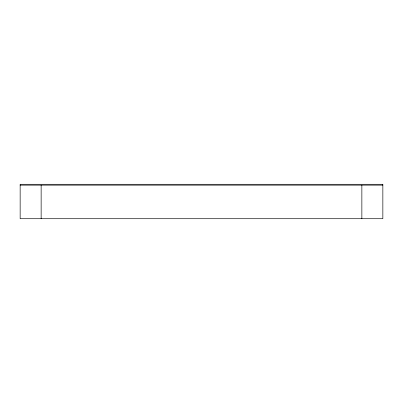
<?xml version="1.0" encoding="UTF-8"?>
<svg xmlns="http://www.w3.org/2000/svg" width="403" height="403" viewBox="0 0 403 403"><rect width="100%" height="100%" fill="white"/><g stroke="black" fill="none" stroke-linecap="round" stroke-linejoin="round"><path stroke-width="0.6" d="M20.15 185.128L382.85 185.128M361.859 185.128L361.859 218.713M41.141 185.128L41.141 218.713M382.85 184.287L20.15 184.287L20.15 218.713L382.85 218.713L382.85 184.287"/></g></svg>
